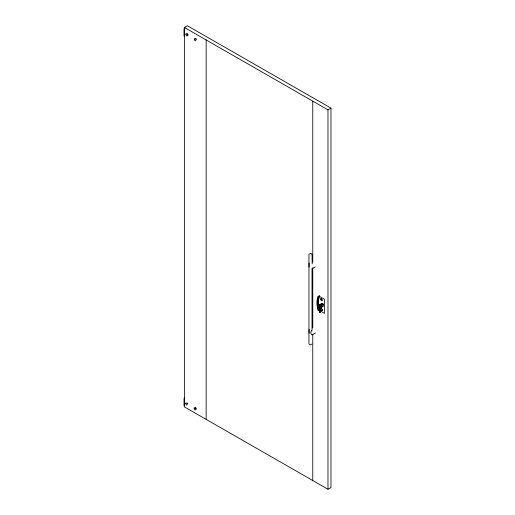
<?xml version="1.0" encoding="UTF-8"?>
<svg xmlns="http://www.w3.org/2000/svg" width="515" height="515" viewBox="0 0 515 515"><rect width="100%" height="100%" fill="white"/><g stroke="black" fill="none" stroke-linecap="round" stroke-linejoin="round"><path stroke-width="0.77" d="M319.944 311.627L319.764 312.521L319.622 310.609M319.725 310.654L319.744 312.502L319.493 311.897M318.605 310.835L317.601 305.614L317.504 301.964L318.264 297.702L319.364 296.331L324.463 299.279L324.463 313.345L319.364 310.397L318.405 310.719A0.67 0.386 60 0 1 317.967 310.101L317.723 309.2A23.252 13.422 60 0 1 317.723 297.4L318.064 296.576L318.605 296.769M318.264 309.502L319.017 309.071L318.264 301.533L319.364 296.331M320.401 304.59A1.03 0.592 60 0 1 320.903 304.462A0.991 0.573 60 0 1 321.173 304.61L321.032 305.762L321.109 304.977M319.178 306.374C318.199 308.485 321.92 308.755 320.098 306.74M321.128 304.751L321.103 305.517M320.478 307.983L319.751 308.009A1.049 0.605 -60 0 0 319.313 308.266L319.558 308.987L320.285 308.569L319.918 308.324M196.318 409.219L196.106 408.054M319.558 304.893L319.397 305.324A3.547 2.047 -60 0 0 319.397 306.097C320.233 307.97 320.201 303.908 319.783 305.55A3.547 2.047 -60 0 0 319.783 306.316L319.821 306.547M320.304 308.234L320.143 308.234A1.049 0.605 -60 0 0 319.699 308.485L319.558 308.987M188.007 35.451L188.007 34.37M323.117 304.23A1.661 0.959 60 0 0 322.435 303.586L320.832 304.616A0.882 0.509 60 0 0 320.594 304.616M322.699 303.889L321.103 304.809A0.882 0.509 60 0 1 321.527 306.058A0.882 0.509 60 0 1 320.555 305.71A1.03 0.592 60 0 0 321.695 306.116A1.03 0.592 60 0 0 321.173 304.616L320.594 304.751L320.594 305.575L321.328 305.028M320.8 305.434L321.624 304.989M319.152 308.453L319.558 308.639M312.013 268.811L312.013 330.141C310.584 330.817 310.384 334.396 312.026 334.975M319.821 304.912L319.706 305.389A3.856 2.227 -60 0 0 319.706 306.567L319.789 306.889M322.055 310.468L321.74 310.642A1.178 0.682 60 0 1 320.89 310.12L320.588 309.567A1.255 0.721 60 0 1 320.613 308.575L320.935 308.408M309.084 263.146L309.084 267.105M309.084 329.317L309.084 333.276M184.376 27.482L187.376 25.75L330.978 108.118L330.978 487.518L327.978 489.25L184.376 406.882L184.376 27.482L327.978 109.849L330.978 108.118M184.776 28.248L184.022 28.686L184.022 35.986A34.222 19.757 60 0 0 184.821 36.732M312.026 268.804L315.36 266.879M318.019 296.621L319.493 295.822M318.264 296.569L319.57 295.855M318.264 297.702L319.017 297.264M317.98 298.687L318.734 298.256M317.761 299.73L318.515 299.299M317.601 300.824L318.354 300.393M317.504 301.964L318.264 301.533M317.472 303.148L318.231 302.711M317.504 304.365L318.264 303.927M317.601 305.614L318.354 305.176M319.828 304.906L320.858 304.314L320.858 306.316L319.828 306.908M320.594 304.751L322.699 303.728M317.761 306.889L318.515 306.457M320.594 305.575L321.341 304.996M317.98 308.189L318.734 307.751M319.171 308.768L319.892 307.996M319.899 310.751L319.892 309.94L319.422 310.951M320.034 310.024L319.558 310.294L319.615 311.363M319.345 310.564L320.491 309.901L320.259 308.028A1.165 0.676 -60 0 0 319.583 308.421L319.345 310.564L318.959 310.339L319.191 308.195A1.165 0.676 -60 0 1 319.867 307.803L320.079 307.828M319.879 310.313L319.706 312.47L319.97 312.212M184.776 398.031L184.022 398.468L184.022 405.769M312.785 334.544L315.38 333.044M311.936 344.026L310.423 344.902L308.949 344.046L308.949 254.313L310.532 253.309L311.936 254.12M186.855 33.314L187.28 33.411M195.088 407.294L195.507 407.391M320.008 308.331L319.628 308.17L320.285 308.569M320.858 304.314L320.465 304.088L319.319 305.163A3.856 2.227 -60 0 0 319.319 306.341L319.403 306.663M319.435 305.054L319.821 305.279M320.465 306.09L320.858 306.316M319.635 306.206L320.027 306.425M320.491 309.901L320.105 309.676L320.105 307.88M319.57 310.654L319.847 312.444L319.796 310.629M319.937 311.459L319.95 310.358M319.751 312.283L319.892 309.94M311.324 330.617L312.026 331.023M312.225 264.002L312.013 254.165M319.731 308.228L319.133 307.564L319.332 307.893M195.739 38.297L196.466 39.256M320.266 306.998L320.491 307.77M321.489 300.103L321.173 299.563A1.255 0.727 60 0 1 321.083 299.267M321.785 308.929L322.087 309.483M187.466 402.897L187.775 403.47M327.978 109.849L327.978 489.25M320.729 304.829L320.729 305.659M319.635 310.539L319.635 312.431M312.766 101.294L312.766 262.058M312.766 267.684L312.766 327.965M312.766 334.396L312.766 480.695M206.155 39.739L206.155 419.139M322.158 309.521A1.255 0.721 60 0 1 322.132 310.513M320.935 308.491A1.178 0.682 60 0 1 321.785 309.013M322.467 309.257A1.255 0.721 60 0 1 322.545 309.547M322.57 309.824A1.255 0.721 60 0 1 322.532 310.062M322.564 303.586A1.094 0.631 60 0 1 323.188 304.307M322.319 303.605A1.094 0.631 60 0 1 323.06 304.384M321.618 303.496A1.661 0.959 60 0 1 322.081 303.444M323.375 304.674A1.661 0.959 60 0 1 323.375 306.29M319.97 304.648A1.661 0.959 60 0 1 321.618 304.822A1.661 0.959 60 0 1 322.036 307.062A1.661 0.959 60 0 1 320.266 306.213A1.564 0.901 60 0 0 321.901 307.043A1.564 0.901 60 0 0 321.643 305.022A1.564 0.901 60 0 0 320.06 304.584M185.857 34.093C186.739 39.179 189.011 32.574 185.857 34.093M194.316 38.973C195.198 44.065 197.47 37.453 194.316 38.973M185.632 403.187C186.507 408.279 188.78 401.668 185.632 403.187M194.091 408.067C194.966 413.159 197.239 406.554 194.091 408.067M320.903 298.636L320.774 298.771A1.255 0.727 60 0 0 320.787 299.782L321.103 300.329A1.178 0.682 60 0 0 321.952 300.799L322.261 300.606A1.255 0.727 60 0 0 322.248 299.588L321.927 299.048A1.178 0.682 60 0 0 321.077 298.571L320.903 298.636"/></g></svg>
